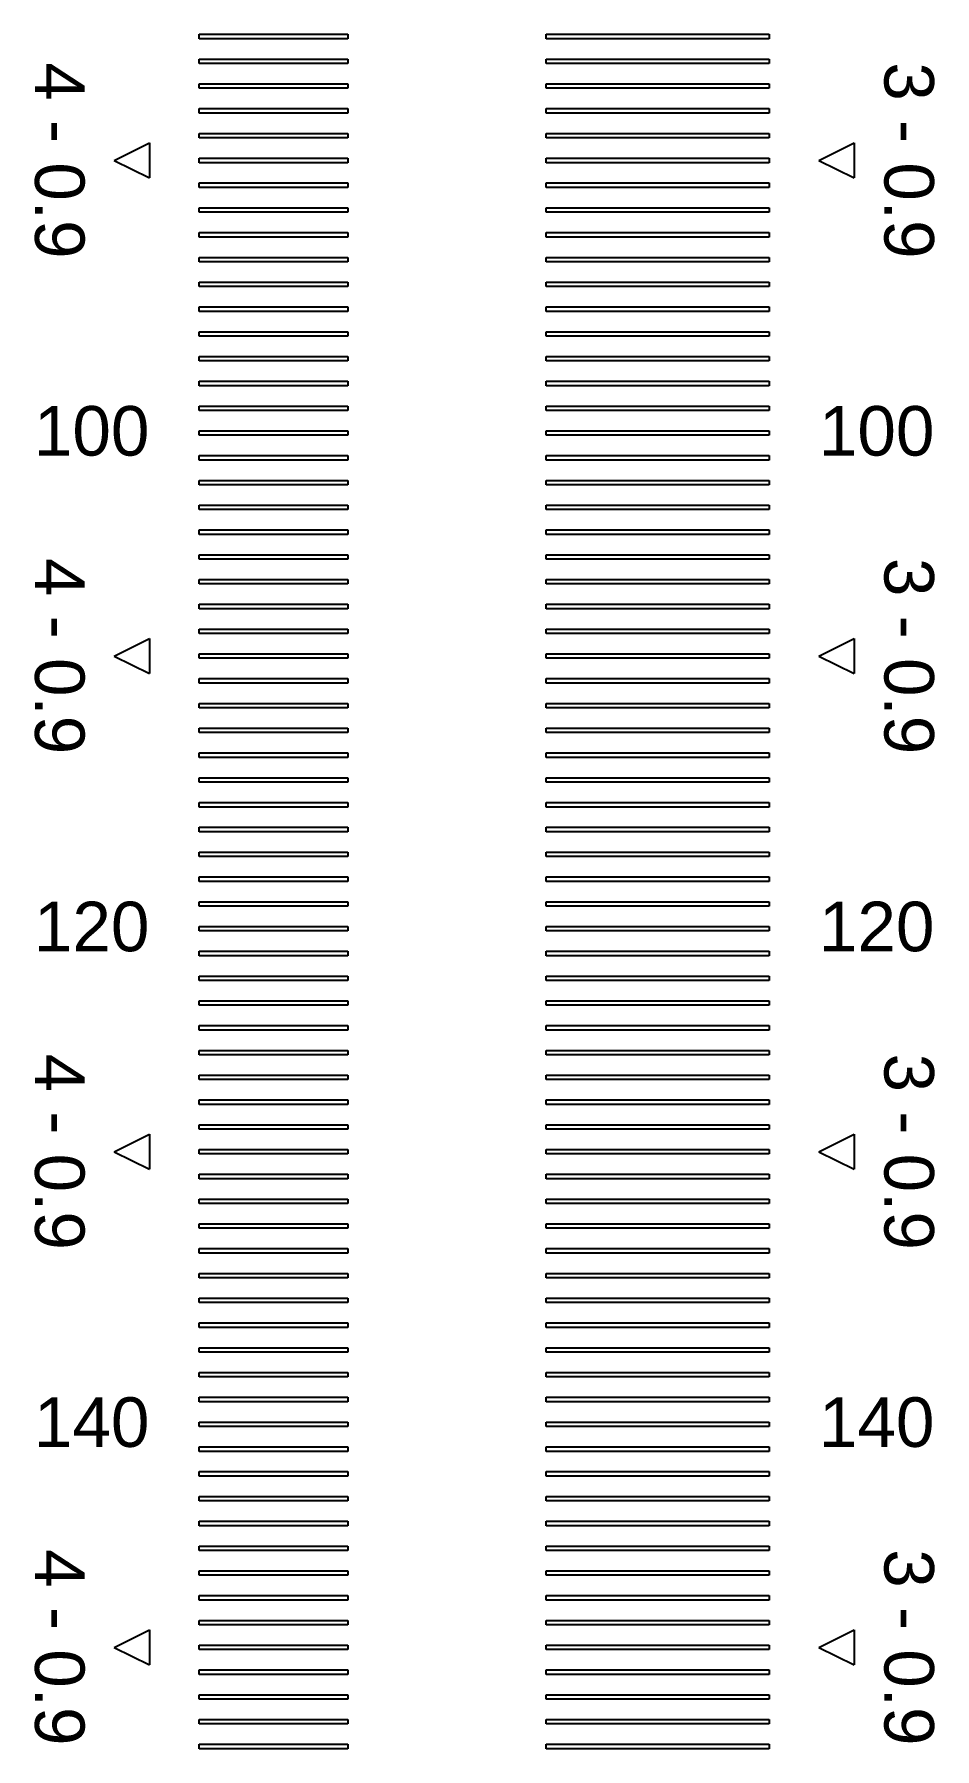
# Model space of a CAD drawing. Extents: x -24531 to 102469, y 86631 to 213631.
# Drawn here: x 53748.9 to 53930.5, y 149310 to 149655.9 of the extents above; entities that cross this region are included whole.
import ezdxf

# ---------------------------------------------------------------- set-up
doc = ezdxf.new("R2010")
doc.units = 13
doc.layers.add('CL - Label-1', color=120, linetype='Continuous')
doc.layers.add('CL - Label-2', color=132, linetype='Continuous')
doc.layers.add('CL - Sub-Micro', color=7, linetype='Continuous', true_color=0x47d1ff)
doc.styles.get("Standard").update_dxf_attribs({"font": 'arial.ttf'})

msp = doc.modelspace()

# ---------------------------------------------------------------- linework, layer by layer
at = {"layer": 'CL - Label-2'}
for p, q in [((53765.04, 149630.46), (53772.14, 149634)), ((53772.14, 149634), (53772.14, 149626.93)), ((53907.12, 149630.46), (53914.21, 149634)), ((53914.21, 149634), (53914.21, 149626.93)), ((53765.04, 149630.46), (53772.14, 149626.93)), ((53907.12, 149630.46), (53914.21, 149626.93)), ((53765.04, 149530.46), (53772.14, 149534)), ((53772.14, 149534), (53772.14, 149526.93)), ((53907.12, 149530.46), (53914.21, 149534)), ((53914.21, 149534), (53914.21, 149526.93)), ((53765.04, 149530.46), (53772.14, 149526.93)), ((53907.12, 149530.46), (53914.21, 149526.93)), ((53765.04, 149430.46), (53772.14, 149434)), ((53772.14, 149434), (53772.14, 149426.93)), ((53907.12, 149430.46), (53914.21, 149434)), ((53914.21, 149434), (53914.21, 149426.93)), ((53765.04, 149430.46), (53772.14, 149426.93)), ((53907.12, 149430.46), (53914.21, 149426.93)), ((53765.04, 149330.46), (53772.14, 149334)), ((53772.14, 149334), (53772.14, 149326.93)), ((53907.12, 149330.46), (53914.21, 149334)), ((53914.21, 149334), (53914.21, 149326.93)), ((53765.04, 149330.46), (53772.14, 149326.93)), ((53907.12, 149330.46), (53914.21, 149326.93))]:
    msp.add_line(p, q, dxfattribs=at)
at = {"layer": 'CL - Sub-Micro'}
for p, q in [((53782.12, 149655.01), (53782.12, 149655.91)), ((53782.12, 149655.91), (53812.12, 149655.91)), ((53812.12, 149655.01), (53782.12, 149655.01)), ((53812.12, 149655.91), (53812.12, 149655.01)), ((53852.12, 149655.01), (53852.12, 149655.91)), ((53852.12, 149655.91), (53897.12, 149655.91)), ((53897.12, 149655.01), (53852.12, 149655.01)), ((53897.12, 149655.91), (53897.12, 149655.01)), ((53782.12, 149650.01), (53782.12, 149650.91)), ((53782.12, 149650.91), (53812.12, 149650.91)), ((53812.12, 149650.91), (53812.12, 149650.01)), ((53852.12, 149650.01), (53852.12, 149650.91)), ((53852.12, 149650.91), (53897.12, 149650.91)), ((53897.12, 149650.91), (53897.12, 149650.01)), ((53812.12, 149650.01), (53782.12, 149650.01)), ((53897.12, 149650.01), (53852.12, 149650.01)), ((53782.12, 149645.01), (53782.12, 149645.91)), ((53782.12, 149645.91), (53812.12, 149645.91)), ((53812.12, 149645.01), (53782.12, 149645.01)), ((53812.12, 149645.91), (53812.12, 149645.01)), ((53852.12, 149645.01), (53852.12, 149645.91)), ((53852.12, 149645.91), (53897.12, 149645.91)), ((53897.12, 149645.01), (53852.12, 149645.01)), ((53897.12, 149645.91), (53897.12, 149645.01)), ((53782.12, 149640.01), (53782.12, 149640.91)), ((53782.12, 149640.91), (53812.12, 149640.91)), ((53812.12, 149640.01), (53782.12, 149640.01)), ((53812.12, 149640.91), (53812.12, 149640.01)), ((53852.12, 149640.01), (53852.12, 149640.91)), ((53852.12, 149640.91), (53897.12, 149640.91)), ((53897.12, 149640.01), (53852.12, 149640.01)), ((53897.12, 149640.91), (53897.12, 149640.01)), ((53782.12, 149635.01), (53782.12, 149635.91)), ((53782.12, 149635.91), (53812.12, 149635.91)), ((53812.12, 149635.01), (53782.12, 149635.01)), ((53812.12, 149635.91), (53812.12, 149635.01)), ((53852.12, 149635.01), (53852.12, 149635.91)), ((53852.12, 149635.91), (53897.12, 149635.91)), ((53897.12, 149635.01), (53852.12, 149635.01)), ((53897.12, 149635.91), (53897.12, 149635.01)), ((53782.12, 149630.01), (53782.12, 149630.91)), ((53782.12, 149630.91), (53812.12, 149630.91)), ((53812.12, 149630.01), (53782.12, 149630.01)), ((53812.12, 149630.91), (53812.12, 149630.01)), ((53852.12, 149630.01), (53852.12, 149630.91)), ((53852.12, 149630.91), (53897.12, 149630.91)), ((53897.12, 149630.01), (53852.12, 149630.01)), ((53897.12, 149630.91), (53897.12, 149630.01)), ((53782.12, 149625.01), (53782.12, 149625.91)), ((53782.12, 149625.91), (53812.12, 149625.91)), ((53812.12, 149625.01), (53782.12, 149625.01)), ((53812.12, 149625.91), (53812.12, 149625.01)), ((53852.12, 149625.01), (53852.12, 149625.91)), ((53852.12, 149625.91), (53897.12, 149625.91)), ((53897.12, 149625.01), (53852.12, 149625.01)), ((53897.12, 149625.91), (53897.12, 149625.01)), ((53782.12, 149620.01), (53782.12, 149620.91)), ((53782.12, 149620.91), (53812.12, 149620.91)), ((53812.12, 149620.01), (53782.12, 149620.01)), ((53812.12, 149620.91), (53812.12, 149620.01)), ((53852.12, 149620.01), (53852.12, 149620.91)), ((53852.12, 149620.91), (53897.12, 149620.91)), ((53897.12, 149620.01), (53852.12, 149620.01)), ((53897.12, 149620.91), (53897.12, 149620.01)), ((53782.12, 149615.01), (53782.12, 149615.91)), ((53782.12, 149615.91), (53812.12, 149615.91)), ((53812.12, 149615.91), (53812.12, 149615.01)), ((53852.12, 149615.01), (53852.12, 149615.91)), ((53852.12, 149615.91), (53897.12, 149615.91)), ((53897.12, 149615.91), (53897.12, 149615.01)), ((53812.12, 149615.01), (53782.12, 149615.01)), ((53897.12, 149615.01), (53852.12, 149615.01)), ((53782.12, 149610.01), (53782.12, 149610.91)), ((53782.12, 149610.91), (53812.12, 149610.91)), ((53812.12, 149610.01), (53782.12, 149610.01)), ((53812.12, 149610.91), (53812.12, 149610.01)), ((53852.12, 149610.01), (53852.12, 149610.91)), ((53852.12, 149610.91), (53897.12, 149610.91)), ((53897.12, 149610.01), (53852.12, 149610.01)), ((53897.12, 149610.91), (53897.12, 149610.01)), ((53782.12, 149605.01), (53782.12, 149605.91)), ((53782.12, 149605.91), (53812.12, 149605.91)), ((53812.12, 149605.91), (53812.12, 149605.01)), ((53852.12, 149605.01), (53852.12, 149605.91)), ((53852.12, 149605.91), (53897.12, 149605.91)), ((53897.12, 149605.91), (53897.12, 149605.01)), ((53812.12, 149605.01), (53782.12, 149605.01)), ((53897.12, 149605.01), (53852.12, 149605.01)), ((53782.12, 149600.01), (53782.12, 149600.91)), ((53782.12, 149600.91), (53812.12, 149600.91)), ((53812.12, 149600.01), (53782.12, 149600.01)), ((53812.12, 149600.91), (53812.12, 149600.01)), ((53852.12, 149600.01), (53852.12, 149600.91)), ((53852.12, 149600.91), (53897.12, 149600.91)), ((53897.12, 149600.01), (53852.12, 149600.01)), ((53897.12, 149600.91), (53897.12, 149600.01)), ((53782.12, 149595.01), (53782.12, 149595.91)), ((53782.12, 149595.91), (53812.12, 149595.91)), ((53812.12, 149595.01), (53782.12, 149595.01)), ((53812.12, 149595.91), (53812.12, 149595.01)), ((53852.12, 149595.01), (53852.12, 149595.91)), ((53852.12, 149595.91), (53897.12, 149595.91)), ((53897.12, 149595.01), (53852.12, 149595.01)), ((53897.12, 149595.91), (53897.12, 149595.01)), ((53782.12, 149590.01), (53782.12, 149590.91)), ((53782.12, 149590.91), (53812.12, 149590.91)), ((53812.12, 149590.01), (53782.12, 149590.01)), ((53812.12, 149590.91), (53812.12, 149590.01)), ((53852.12, 149590.01), (53852.12, 149590.91)), ((53852.12, 149590.91), (53897.12, 149590.91)), ((53897.12, 149590.01), (53852.12, 149590.01)), ((53897.12, 149590.91), (53897.12, 149590.01)), ((53782.12, 149585.01), (53782.12, 149585.91)), ((53782.12, 149585.91), (53812.12, 149585.91)), ((53812.12, 149585.01), (53782.12, 149585.01)), ((53812.12, 149585.91), (53812.12, 149585.01)), ((53852.12, 149585.01), (53852.12, 149585.91)), ((53852.12, 149585.91), (53897.12, 149585.91)), ((53897.12, 149585.01), (53852.12, 149585.01)), ((53897.12, 149585.91), (53897.12, 149585.01)), ((53782.12, 149580.01), (53782.12, 149580.91)), ((53782.12, 149580.91), (53812.12, 149580.91)), ((53812.12, 149580.01), (53782.12, 149580.01)), ((53812.12, 149580.91), (53812.12, 149580.01)), ((53852.12, 149580.01), (53852.12, 149580.91)), ((53852.12, 149580.91), (53897.12, 149580.91)), ((53897.12, 149580.01), (53852.12, 149580.01)), ((53897.12, 149580.91), (53897.12, 149580.01)), ((53782.12, 149575.01), (53782.12, 149575.91)), ((53782.12, 149575.91), (53812.12, 149575.91)), ((53812.12, 149575.01), (53782.12, 149575.01)), ((53812.12, 149575.91), (53812.12, 149575.01)), ((53852.12, 149575.01), (53852.12, 149575.91)), ((53852.12, 149575.91), (53897.12, 149575.91)), ((53897.12, 149575.01), (53852.12, 149575.01)), ((53897.12, 149575.91), (53897.12, 149575.01)), ((53782.12, 149570.01), (53782.12, 149570.91)), ((53782.12, 149570.91), (53812.12, 149570.91)), ((53812.12, 149570.91), (53812.12, 149570.01)), ((53852.12, 149570.01), (53852.12, 149570.91)), ((53852.12, 149570.91), (53897.12, 149570.91)), ((53897.12, 149570.91), (53897.12, 149570.01)), ((53812.12, 149570.01), (53782.12, 149570.01)), ((53897.12, 149570.01), (53852.12, 149570.01)), ((53782.12, 149565.01), (53782.12, 149565.91)), ((53782.12, 149565.91), (53812.12, 149565.91)), ((53812.12, 149565.01), (53782.12, 149565.01)), ((53812.12, 149565.91), (53812.12, 149565.01)), ((53852.12, 149565.01), (53852.12, 149565.91)), ((53852.12, 149565.91), (53897.12, 149565.91)), ((53897.12, 149565.01), (53852.12, 149565.01)), ((53897.12, 149565.91), (53897.12, 149565.01)), ((53782.12, 149560.01), (53782.12, 149560.91)), ((53782.12, 149560.91), (53812.12, 149560.91)), ((53812.12, 149560.91), (53812.12, 149560.01)), ((53852.12, 149560.01), (53852.12, 149560.91)), ((53852.12, 149560.91), (53897.12, 149560.91)), ((53897.12, 149560.91), (53897.12, 149560.01)), ((53812.12, 149560.01), (53782.12, 149560.01)), ((53897.12, 149560.01), (53852.12, 149560.01)), ((53782.12, 149555.01), (53782.12, 149555.91)), ((53782.12, 149555.91), (53812.12, 149555.91)), ((53812.12, 149555.01), (53782.12, 149555.01)), ((53812.12, 149555.91), (53812.12, 149555.01)), ((53852.12, 149555.01), (53852.12, 149555.91)), ((53852.12, 149555.91), (53897.12, 149555.91)), ((53897.12, 149555.01), (53852.12, 149555.01)), ((53897.12, 149555.91), (53897.12, 149555.01)), ((53782.12, 149550.01), (53782.12, 149550.91)), ((53782.12, 149550.91), (53812.12, 149550.91)), ((53812.12, 149550.01), (53782.12, 149550.01)), ((53812.12, 149550.91), (53812.12, 149550.01)), ((53852.12, 149550.01), (53852.12, 149550.91)), ((53852.12, 149550.91), (53897.12, 149550.91)), ((53897.12, 149550.01), (53852.12, 149550.01)), ((53897.12, 149550.91), (53897.12, 149550.01)), ((53782.12, 149545.01), (53782.12, 149545.91)), ((53782.12, 149545.91), (53812.12, 149545.91)), ((53812.12, 149545.01), (53782.12, 149545.01)), ((53812.12, 149545.91), (53812.12, 149545.01)), ((53852.12, 149545.01), (53852.12, 149545.91)), ((53852.12, 149545.91), (53897.12, 149545.91)), ((53897.12, 149545.01), (53852.12, 149545.01)), ((53897.12, 149545.91), (53897.12, 149545.01)), ((53782.12, 149540.01), (53782.12, 149540.91)), ((53782.12, 149540.91), (53812.12, 149540.91)), ((53812.12, 149540.01), (53782.12, 149540.01)), ((53812.12, 149540.91), (53812.12, 149540.01)), ((53852.12, 149540.01), (53852.12, 149540.91)), ((53852.12, 149540.91), (53897.12, 149540.91)), ((53897.12, 149540.01), (53852.12, 149540.01)), ((53897.12, 149540.91), (53897.12, 149540.01)), ((53782.12, 149535.01), (53782.12, 149535.91)), ((53782.12, 149535.91), (53812.12, 149535.91)), ((53812.12, 149535.01), (53782.12, 149535.01)), ((53812.12, 149535.91), (53812.12, 149535.01)), ((53852.12, 149535.01), (53852.12, 149535.91)), ((53852.12, 149535.91), (53897.12, 149535.91)), ((53897.12, 149535.01), (53852.12, 149535.01)), ((53897.12, 149535.91), (53897.12, 149535.01)), ((53782.12, 149530.01), (53782.12, 149530.91)), ((53782.12, 149530.91), (53812.12, 149530.91)), ((53812.12, 149530.01), (53782.12, 149530.01)), ((53812.12, 149530.91), (53812.12, 149530.01)), ((53852.12, 149530.01), (53852.12, 149530.91)), ((53852.12, 149530.91), (53897.12, 149530.91)), ((53897.12, 149530.01), (53852.12, 149530.01)), ((53897.12, 149530.91), (53897.12, 149530.01)), ((53782.12, 149525.01), (53782.12, 149525.91)), ((53782.12, 149525.91), (53812.12, 149525.91)), ((53812.12, 149525.91), (53812.12, 149525.01)), ((53852.12, 149525.01), (53852.12, 149525.91)), ((53852.12, 149525.91), (53897.12, 149525.91)), ((53897.12, 149525.91), (53897.12, 149525.01)), ((53812.12, 149525.01), (53782.12, 149525.01)), ((53897.12, 149525.01), (53852.12, 149525.01)), ((53782.12, 149520.01), (53782.12, 149520.91)), ((53782.12, 149520.91), (53812.12, 149520.91)), ((53812.12, 149520.01), (53782.12, 149520.01)), ((53812.12, 149520.91), (53812.12, 149520.01)), ((53852.12, 149520.01), (53852.12, 149520.91)), ((53852.12, 149520.91), (53897.12, 149520.91)), ((53897.12, 149520.01), (53852.12, 149520.01)), ((53897.12, 149520.91), (53897.12, 149520.01)), ((53782.12, 149515.01), (53782.12, 149515.91)), ((53782.12, 149515.91), (53812.12, 149515.91)), ((53812.12, 149515.91), (53812.12, 149515.01)), ((53852.12, 149515.01), (53852.12, 149515.91)), ((53852.12, 149515.91), (53897.12, 149515.91)), ((53897.12, 149515.91), (53897.12, 149515.01)), ((53812.12, 149515.01), (53782.12, 149515.01)), ((53897.12, 149515.01), (53852.12, 149515.01)), ((53782.12, 149510.01), (53782.12, 149510.91)), ((53782.12, 149510.91), (53812.12, 149510.91)), ((53812.12, 149510.01), (53782.12, 149510.01)), ((53812.12, 149510.91), (53812.12, 149510.01)), ((53852.12, 149510.01), (53852.12, 149510.91)), ((53852.12, 149510.91), (53897.12, 149510.91)), ((53897.12, 149510.01), (53852.12, 149510.01)), ((53897.12, 149510.91), (53897.12, 149510.01)), ((53782.12, 149505.01), (53782.12, 149505.91)), ((53782.12, 149505.91), (53812.12, 149505.91)), ((53812.12, 149505.01), (53782.12, 149505.01)), ((53812.12, 149505.91), (53812.12, 149505.01)), ((53852.12, 149505.01), (53852.12, 149505.91)), ((53852.12, 149505.91), (53897.12, 149505.91)), ((53897.12, 149505.01), (53852.12, 149505.01)), ((53897.12, 149505.91), (53897.12, 149505.01)), ((53782.12, 149500.01), (53782.12, 149500.91)), ((53782.12, 149500.91), (53812.12, 149500.91)), ((53812.12, 149500.01), (53782.12, 149500.01)), ((53812.12, 149500.91), (53812.12, 149500.01)), ((53852.12, 149500.01), (53852.12, 149500.91)), ((53852.12, 149500.91), (53897.12, 149500.91)), ((53897.12, 149500.01), (53852.12, 149500.01)), ((53897.12, 149500.91), (53897.12, 149500.01)), ((53782.12, 149495.01), (53782.12, 149495.91)), ((53782.12, 149495.91), (53812.12, 149495.91)), ((53812.12, 149495.01), (53782.12, 149495.01)), ((53812.12, 149495.91), (53812.12, 149495.01)), ((53852.12, 149495.01), (53852.12, 149495.91)), ((53852.12, 149495.91), (53897.12, 149495.91)), ((53897.12, 149495.01), (53852.12, 149495.01)), ((53897.12, 149495.91), (53897.12, 149495.01)), ((53782.12, 149490.01), (53782.12, 149490.91)), ((53782.12, 149490.91), (53812.12, 149490.91)), ((53812.12, 149490.01), (53782.12, 149490.01)), ((53812.12, 149490.91), (53812.12, 149490.01)), ((53852.12, 149490.01), (53852.12, 149490.91)), ((53852.12, 149490.91), (53897.12, 149490.91)), ((53897.12, 149490.01), (53852.12, 149490.01)), ((53897.12, 149490.91), (53897.12, 149490.01)), ((53782.12, 149485.01), (53782.12, 149485.91)), ((53782.12, 149485.91), (53812.12, 149485.91)), ((53812.12, 149485.01), (53782.12, 149485.01)), ((53812.12, 149485.91), (53812.12, 149485.01)), ((53852.12, 149485.01), (53852.12, 149485.91)), ((53852.12, 149485.91), (53897.12, 149485.91)), ((53897.12, 149485.01), (53852.12, 149485.01)), ((53897.12, 149485.91), (53897.12, 149485.01)), ((53782.12, 149480.01), (53782.12, 149480.91)), ((53782.12, 149480.91), (53812.12, 149480.91)), ((53812.12, 149480.91), (53812.12, 149480.01)), ((53852.12, 149480.01), (53852.12, 149480.91)), ((53852.12, 149480.91), (53897.12, 149480.91)), ((53897.12, 149480.91), (53897.12, 149480.01)), ((53812.12, 149480.01), (53782.12, 149480.01)), ((53897.12, 149480.01), (53852.12, 149480.01)), ((53782.12, 149475.01), (53782.12, 149475.91)), ((53782.12, 149475.91), (53812.12, 149475.91)), ((53812.12, 149475.01), (53782.12, 149475.01)), ((53812.12, 149475.91), (53812.12, 149475.01)), ((53852.12, 149475.01), (53852.12, 149475.91)), ((53852.12, 149475.91), (53897.12, 149475.91)), ((53897.12, 149475.01), (53852.12, 149475.01)), ((53897.12, 149475.91), (53897.12, 149475.01)), ((53782.12, 149470.01), (53782.12, 149470.91)), ((53782.12, 149470.91), (53812.12, 149470.91)), ((53812.12, 149470.91), (53812.12, 149470.01)), ((53852.12, 149470.01), (53852.12, 149470.91)), ((53852.12, 149470.91), (53897.12, 149470.91)), ((53897.12, 149470.91), (53897.12, 149470.01)), ((53812.12, 149470.01), (53782.12, 149470.01)), ((53897.12, 149470.01), (53852.12, 149470.01)), ((53782.12, 149465.01), (53782.12, 149465.91)), ((53782.12, 149465.91), (53812.12, 149465.91)), ((53812.12, 149465.01), (53782.12, 149465.01)), ((53812.12, 149465.91), (53812.12, 149465.01)), ((53852.12, 149465.01), (53852.12, 149465.91)), ((53852.12, 149465.91), (53897.12, 149465.91)), ((53897.12, 149465.01), (53852.12, 149465.01)), ((53897.12, 149465.91), (53897.12, 149465.01)), ((53782.12, 149460.01), (53782.12, 149460.91)), ((53782.12, 149460.91), (53812.12, 149460.91)), ((53812.12, 149460.01), (53782.12, 149460.01)), ((53812.12, 149460.91), (53812.12, 149460.01)), ((53852.12, 149460.01), (53852.12, 149460.91)), ((53852.12, 149460.91), (53897.12, 149460.91)), ((53897.12, 149460.01), (53852.12, 149460.01)), ((53897.12, 149460.91), (53897.12, 149460.01)), ((53782.12, 149455.01), (53782.12, 149455.91)), ((53782.12, 149455.91), (53812.12, 149455.91)), ((53812.12, 149455.01), (53782.12, 149455.01)), ((53812.12, 149455.91), (53812.12, 149455.01)), ((53852.12, 149455.01), (53852.12, 149455.91)), ((53852.12, 149455.91), (53897.12, 149455.91)), ((53897.12, 149455.01), (53852.12, 149455.01)), ((53897.12, 149455.91), (53897.12, 149455.01)), ((53782.12, 149450.01), (53782.12, 149450.91)), ((53782.12, 149450.91), (53812.12, 149450.91)), ((53812.12, 149450.01), (53782.12, 149450.01)), ((53812.12, 149450.91), (53812.12, 149450.01)), ((53852.12, 149450.01), (53852.12, 149450.91)), ((53852.12, 149450.91), (53897.12, 149450.91)), ((53897.12, 149450.01), (53852.12, 149450.01)), ((53897.12, 149450.91), (53897.12, 149450.01)), ((53782.12, 149445.01), (53782.12, 149445.91)), ((53782.12, 149445.91), (53812.12, 149445.91)), ((53812.12, 149445.01), (53782.12, 149445.01)), ((53812.12, 149445.91), (53812.12, 149445.01)), ((53852.12, 149445.01), (53852.12, 149445.91)), ((53852.12, 149445.91), (53897.12, 149445.91)), ((53897.12, 149445.01), (53852.12, 149445.01)), ((53897.12, 149445.91), (53897.12, 149445.01)), ((53782.12, 149440.01), (53782.12, 149440.91)), ((53782.12, 149440.91), (53812.12, 149440.91)), ((53812.12, 149440.01), (53782.12, 149440.01)), ((53812.12, 149440.91), (53812.12, 149440.01)), ((53852.12, 149440.01), (53852.12, 149440.91)), ((53852.12, 149440.91), (53897.12, 149440.91)), ((53897.12, 149440.01), (53852.12, 149440.01)), ((53897.12, 149440.91), (53897.12, 149440.01)), ((53782.12, 149435.01), (53782.12, 149435.91)), ((53782.12, 149435.91), (53812.12, 149435.91)), ((53812.12, 149435.91), (53812.12, 149435.01)), ((53852.12, 149435.01), (53852.12, 149435.91)), ((53852.12, 149435.91), (53897.12, 149435.91)), ((53897.12, 149435.91), (53897.12, 149435.01)), ((53812.12, 149435.01), (53782.12, 149435.01)), ((53897.12, 149435.01), (53852.12, 149435.01)), ((53782.12, 149430.01), (53782.12, 149430.91)), ((53782.12, 149430.91), (53812.12, 149430.91)), ((53812.12, 149430.01), (53782.12, 149430.01)), ((53812.12, 149430.91), (53812.12, 149430.01)), ((53852.12, 149430.01), (53852.12, 149430.91)), ((53852.12, 149430.91), (53897.12, 149430.91)), ((53897.12, 149430.01), (53852.12, 149430.01)), ((53897.12, 149430.91), (53897.12, 149430.01)), ((53782.12, 149425.01), (53782.12, 149425.91)), ((53782.12, 149425.91), (53812.12, 149425.91)), ((53812.12, 149425.91), (53812.12, 149425.01)), ((53852.12, 149425.01), (53852.12, 149425.91)), ((53852.12, 149425.91), (53897.12, 149425.91)), ((53897.12, 149425.91), (53897.12, 149425.01)), ((53812.12, 149425.01), (53782.12, 149425.01)), ((53897.12, 149425.01), (53852.12, 149425.01)), ((53782.12, 149420.01), (53782.12, 149420.91)), ((53782.12, 149420.91), (53812.12, 149420.91)), ((53812.12, 149420.01), (53782.12, 149420.01)), ((53812.12, 149420.91), (53812.12, 149420.01)), ((53852.12, 149420.01), (53852.12, 149420.91)), ((53852.12, 149420.91), (53897.12, 149420.91)), ((53897.12, 149420.01), (53852.12, 149420.01)), ((53897.12, 149420.91), (53897.12, 149420.01)), ((53782.12, 149415.01), (53782.12, 149415.91)), ((53782.12, 149415.91), (53812.12, 149415.91)), ((53812.12, 149415.01), (53782.12, 149415.01)), ((53812.12, 149415.91), (53812.12, 149415.01)), ((53852.12, 149415.01), (53852.12, 149415.91)), ((53852.12, 149415.91), (53897.12, 149415.91)), ((53897.12, 149415.01), (53852.12, 149415.01)), ((53897.12, 149415.91), (53897.12, 149415.01)), ((53782.12, 149410.01), (53782.12, 149410.91)), ((53782.12, 149410.91), (53812.12, 149410.91)), ((53812.12, 149410.01), (53782.12, 149410.01)), ((53812.12, 149410.91), (53812.12, 149410.01)), ((53852.12, 149410.01), (53852.12, 149410.91)), ((53852.12, 149410.91), (53897.12, 149410.91)), ((53897.12, 149410.01), (53852.12, 149410.01)), ((53897.12, 149410.91), (53897.12, 149410.01)), ((53782.12, 149405.01), (53782.12, 149405.91)), ((53782.12, 149405.91), (53812.12, 149405.91)), ((53812.12, 149405.01), (53782.12, 149405.01)), ((53812.12, 149405.91), (53812.12, 149405.01)), ((53852.12, 149405.01), (53852.12, 149405.91)), ((53852.12, 149405.91), (53897.12, 149405.91)), ((53897.12, 149405.01), (53852.12, 149405.01)), ((53897.12, 149405.91), (53897.12, 149405.01)), ((53782.12, 149400.01), (53782.12, 149400.91)), ((53782.12, 149400.91), (53812.12, 149400.91)), ((53812.12, 149400.01), (53782.12, 149400.01)), ((53812.12, 149400.91), (53812.12, 149400.01)), ((53852.12, 149400.01), (53852.12, 149400.91)), ((53852.12, 149400.91), (53897.12, 149400.91)), ((53897.12, 149400.01), (53852.12, 149400.01)), ((53897.12, 149400.91), (53897.12, 149400.01)), ((53782.12, 149395.01), (53782.12, 149395.91)), ((53782.12, 149395.91), (53812.12, 149395.91)), ((53812.12, 149395.01), (53782.12, 149395.01)), ((53812.12, 149395.91), (53812.12, 149395.01)), ((53852.12, 149395.01), (53852.12, 149395.91)), ((53852.12, 149395.91), (53897.12, 149395.91)), ((53897.12, 149395.01), (53852.12, 149395.01)), ((53897.12, 149395.91), (53897.12, 149395.01)), ((53782.12, 149390.01), (53782.12, 149390.91)), ((53782.12, 149390.91), (53812.12, 149390.91)), ((53812.12, 149390.91), (53812.12, 149390.01)), ((53852.12, 149390.01), (53852.12, 149390.91)), ((53852.12, 149390.91), (53897.12, 149390.91)), ((53897.12, 149390.91), (53897.12, 149390.01)), ((53812.12, 149390.01), (53782.12, 149390.01)), ((53897.12, 149390.01), (53852.12, 149390.01)), ((53782.12, 149385.01), (53782.12, 149385.91)), ((53782.12, 149385.91), (53812.12, 149385.91)), ((53812.12, 149385.01), (53782.12, 149385.01)), ((53812.12, 149385.91), (53812.12, 149385.01)), ((53852.12, 149385.01), (53852.12, 149385.91)), ((53852.12, 149385.91), (53897.12, 149385.91)), ((53897.12, 149385.01), (53852.12, 149385.01)), ((53897.12, 149385.91), (53897.12, 149385.01)), ((53782.12, 149380.01), (53782.12, 149380.91)), ((53782.12, 149380.91), (53812.12, 149380.91)), ((53812.12, 149380.91), (53812.12, 149380.01)), ((53852.12, 149380.01), (53852.12, 149380.91)), ((53852.12, 149380.91), (53897.12, 149380.91)), ((53897.12, 149380.91), (53897.12, 149380.01)), ((53812.12, 149380.01), (53782.12, 149380.01)), ((53897.12, 149380.01), (53852.12, 149380.01)), ((53782.12, 149375.01), (53782.12, 149375.91)), ((53782.12, 149375.91), (53812.12, 149375.91)), ((53812.12, 149375.01), (53782.12, 149375.01)), ((53812.12, 149375.91), (53812.12, 149375.01)), ((53852.12, 149375.01), (53852.12, 149375.91)), ((53852.12, 149375.91), (53897.12, 149375.91)), ((53897.12, 149375.01), (53852.12, 149375.01)), ((53897.12, 149375.91), (53897.12, 149375.01)), ((53782.12, 149370.01), (53782.12, 149370.91)), ((53782.12, 149370.91), (53812.12, 149370.91)), ((53812.12, 149370.01), (53782.12, 149370.01)), ((53812.12, 149370.91), (53812.12, 149370.01)), ((53852.12, 149370.01), (53852.12, 149370.91)), ((53852.12, 149370.91), (53897.12, 149370.91)), ((53897.12, 149370.01), (53852.12, 149370.01)), ((53897.12, 149370.91), (53897.12, 149370.01)), ((53782.12, 149365.01), (53782.12, 149365.91)), ((53782.12, 149365.91), (53812.12, 149365.91)), ((53812.12, 149365.01), (53782.12, 149365.01)), ((53812.12, 149365.91), (53812.12, 149365.01)), ((53852.12, 149365.01), (53852.12, 149365.91)), ((53852.12, 149365.91), (53897.12, 149365.91)), ((53897.12, 149365.01), (53852.12, 149365.01)), ((53897.12, 149365.91), (53897.12, 149365.01)), ((53782.12, 149360.01), (53782.12, 149360.91)), ((53782.12, 149360.91), (53812.12, 149360.91)), ((53812.12, 149360.01), (53782.12, 149360.01)), ((53812.12, 149360.91), (53812.12, 149360.01)), ((53852.12, 149360.01), (53852.12, 149360.91)), ((53852.12, 149360.91), (53897.12, 149360.91)), ((53897.12, 149360.01), (53852.12, 149360.01)), ((53897.12, 149360.91), (53897.12, 149360.01)), ((53782.12, 149355.01), (53782.12, 149355.91)), ((53782.12, 149355.91), (53812.12, 149355.91)), ((53812.12, 149355.01), (53782.12, 149355.01)), ((53812.12, 149355.91), (53812.12, 149355.01)), ((53852.12, 149355.01), (53852.12, 149355.91)), ((53852.12, 149355.91), (53897.12, 149355.91)), ((53897.12, 149355.01), (53852.12, 149355.01)), ((53897.12, 149355.91), (53897.12, 149355.01)), ((53782.12, 149350.01), (53782.12, 149350.91)), ((53782.12, 149350.91), (53812.12, 149350.91)), ((53812.12, 149350.01), (53782.12, 149350.01)), ((53812.12, 149350.91), (53812.12, 149350.01)), ((53852.12, 149350.01), (53852.12, 149350.91)), ((53852.12, 149350.91), (53897.12, 149350.91)), ((53897.12, 149350.01), (53852.12, 149350.01)), ((53897.12, 149350.91), (53897.12, 149350.01)), ((53782.12, 149345.01), (53782.12, 149345.91)), ((53782.12, 149345.91), (53812.12, 149345.91)), ((53812.12, 149345.91), (53812.12, 149345.01)), ((53852.12, 149345.01), (53852.12, 149345.91)), ((53852.12, 149345.91), (53897.12, 149345.91)), ((53897.12, 149345.91), (53897.12, 149345.01)), ((53812.12, 149345.01), (53782.12, 149345.01)), ((53897.12, 149345.01), (53852.12, 149345.01)), ((53782.12, 149340.01), (53782.12, 149340.91)), ((53782.12, 149340.91), (53812.12, 149340.91)), ((53812.12, 149340.01), (53782.12, 149340.01)), ((53812.12, 149340.91), (53812.12, 149340.01)), ((53852.12, 149340.01), (53852.12, 149340.91)), ((53852.12, 149340.91), (53897.12, 149340.91)), ((53897.12, 149340.01), (53852.12, 149340.01)), ((53897.12, 149340.91), (53897.12, 149340.01)), ((53782.12, 149335.01), (53782.12, 149335.91)), ((53782.12, 149335.91), (53812.12, 149335.91)), ((53812.12, 149335.91), (53812.12, 149335.01)), ((53852.12, 149335.01), (53852.12, 149335.91)), ((53852.12, 149335.91), (53897.12, 149335.91)), ((53897.12, 149335.91), (53897.12, 149335.01)), ((53812.12, 149335.01), (53782.12, 149335.01)), ((53897.12, 149335.01), (53852.12, 149335.01)), ((53782.12, 149330.01), (53782.12, 149330.91)), ((53782.12, 149330.91), (53812.12, 149330.91)), ((53812.12, 149330.01), (53782.12, 149330.01)), ((53812.12, 149330.91), (53812.12, 149330.01)), ((53852.12, 149330.01), (53852.12, 149330.91)), ((53852.12, 149330.91), (53897.12, 149330.91)), ((53897.12, 149330.01), (53852.12, 149330.01)), ((53897.12, 149330.91), (53897.12, 149330.01)), ((53782.12, 149325.01), (53782.12, 149325.91)), ((53782.12, 149325.91), (53812.12, 149325.91)), ((53812.12, 149325.91), (53812.12, 149325.01)), ((53852.12, 149325.01), (53852.12, 149325.91)), ((53852.12, 149325.91), (53897.12, 149325.91)), ((53897.12, 149325.91), (53897.12, 149325.01)), ((53812.12, 149325.01), (53782.12, 149325.01)), ((53897.12, 149325.01), (53852.12, 149325.01)), ((53782.12, 149320.01), (53782.12, 149320.91)), ((53782.12, 149320.91), (53812.12, 149320.91)), ((53812.12, 149320.01), (53782.12, 149320.01)), ((53812.12, 149320.91), (53812.12, 149320.01)), ((53852.12, 149320.01), (53852.12, 149320.91)), ((53852.12, 149320.91), (53897.12, 149320.91)), ((53897.12, 149320.01), (53852.12, 149320.01)), ((53897.12, 149320.91), (53897.12, 149320.01)), ((53782.12, 149315.01), (53782.12, 149315.91)), ((53782.12, 149315.91), (53812.12, 149315.91)), ((53812.12, 149315.01), (53782.12, 149315.01)), ((53812.12, 149315.91), (53812.12, 149315.01)), ((53852.12, 149315.01), (53852.12, 149315.91)), ((53852.12, 149315.91), (53897.12, 149315.91)), ((53897.12, 149315.01), (53852.12, 149315.01)), ((53897.12, 149315.91), (53897.12, 149315.01)), ((53782.12, 149310.01), (53782.12, 149310.91)), ((53782.12, 149310.91), (53812.12, 149310.91)), ((53812.12, 149310.01), (53782.12, 149310.01)), ((53812.12, 149310.91), (53812.12, 149310.01)), ((53852.12, 149310.01), (53852.12, 149310.91)), ((53852.12, 149310.91), (53897.12, 149310.91)), ((53897.12, 149310.01), (53852.12, 149310.01)), ((53897.12, 149310.91), (53897.12, 149310.01))]:
    msp.add_line(p, q, dxfattribs=at)

# ---------------------------------------------------------------- texts
at = {"layer": 'CL - Label-1', "char_height": 10}
for s, insert, attachment_point in [('100', (53772.12, 149580.91), 3), ('100', (53907.12, 149580.91), 1), ('120', (53772.12, 149480.91), 3), ('120', (53907.12, 149480.91), 1), ('140', (53772.12, 149380.91), 3), ('140', (53907.12, 149380.91), 1)]:
    msp.add_mtext_dynamic_manual_height_columns(s, width=21.565, gutter_width=12.5, heights=[8.55], dxfattribs=dict(at, insert=insert, attachment_point=attachment_point))
at = {"layer": 'CL - Label-2', "char_height": 10, "rotation": 270}
for s, insert, attachment_point in [('4 - 0.9', (53759.04, 149630.46), 2), ('3 - 0.9', (53920.19, 149630.46), 8), ('4 - 0.9', (53759.04, 149530.46), 2), ('3 - 0.9', (53920.19, 149530.46), 8), ('4 - 0.9', (53759.04, 149430.46), 2), ('3 - 0.9', (53920.19, 149430.46), 8), ('4 - 0.9', (53759.04, 149330.46), 2), ('3 - 0.9', (53920.19, 149330.46), 8)]:
    msp.add_mtext_dynamic_manual_height_columns(s, width=52.3045, gutter_width=12.5, heights=[18.11], dxfattribs=dict(at, insert=insert, attachment_point=attachment_point))

doc.saveas('drawing.dxf')
